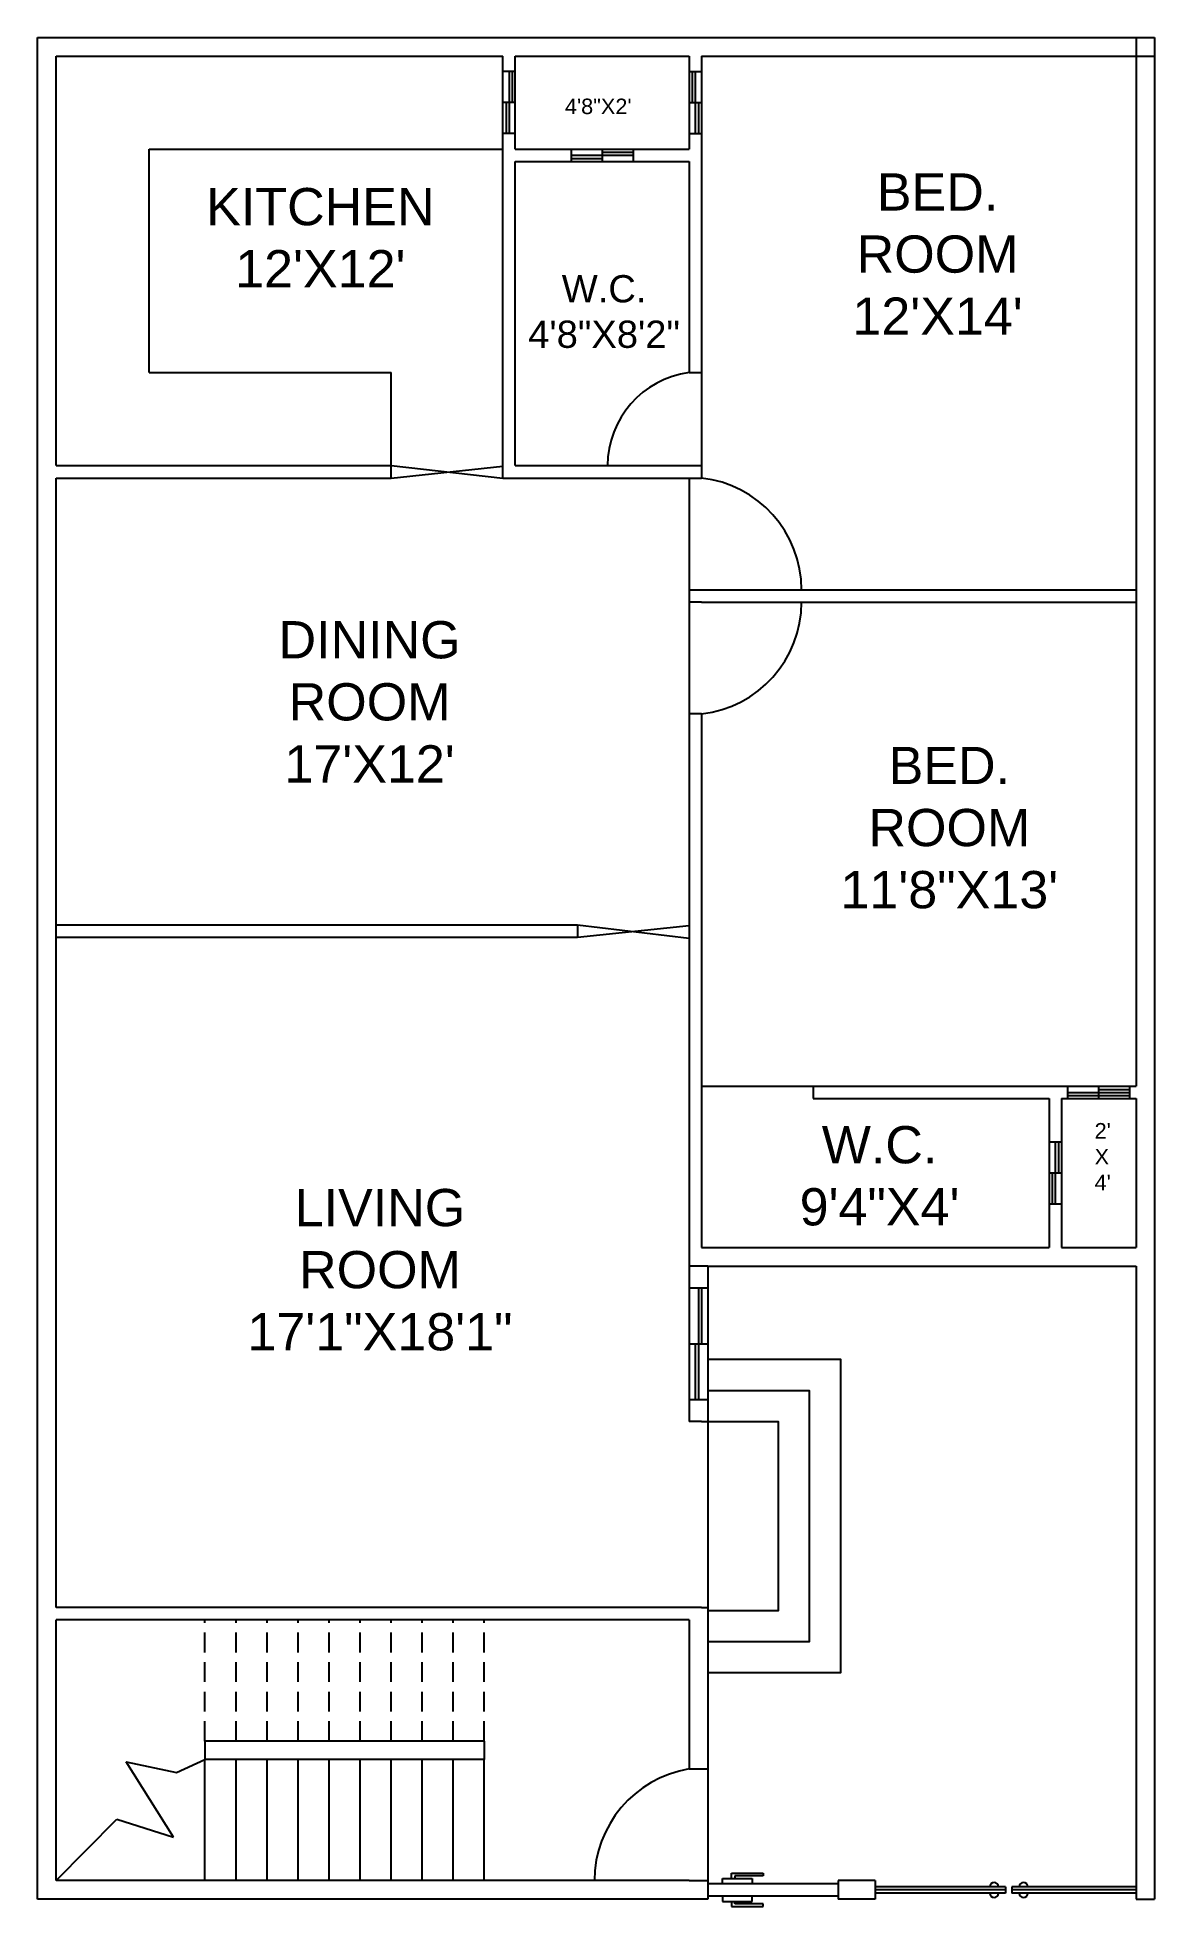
# Model space of a CAD drawing. Header units: feet. Extents: x 49 to 409, y 628 to 1231.
import ezdxf

# ---------------------------------------------------------------- set-up
doc = ezdxf.new("R2010")
doc.units = ezdxf.units.FT
doc.linetypes.add('HIDDEN', pattern=[9.525, 6.35, -3.175])
doc.styles.get("Standard").update_dxf_attribs({"font": 'arial.ttf'})

msp = doc.modelspace()

# ---------------------------------------------------------------- linework, layer by layer
for p, q in [((49.09, 1230.6), (409.09, 1230.6)), ((49.09, 630.6), (49.09, 1230.6)), ((403.09, 1230.6), (403.09, 892.6)), ((409.09, 1230.6), (409.09, 630.6)), ((55.09, 1224.6), (199.09, 1224.6)), ((55.09, 1092.6), (55.09, 1224.6)), ((199.09, 1088.6), (199.09, 1224.6)), ((203.09, 1224.6), (259.09, 1224.6)), ((203.09, 1194.6), (203.09, 1224.6)), ((259.09, 1224.6), (259.09, 1194.6)), ((263.09, 1224.6), (263.09, 1088.6)), ((263.09, 1224.6), (409.09, 1224.6)), ((203.09, 1199.6), (199.09, 1199.6)), ((85.09, 1122.6), (85.09, 1194.6)), ((85.09, 1194.6), (199.09, 1194.6)), ((203.09, 1194.6), (259.09, 1194.6)), ((203.09, 1092.6), (203.09, 1190.6)), ((203.09, 1190.6), (259.09, 1190.6)), ((259.09, 1190.6), (259.09, 1122.6)), ((85.09, 1122.6), (163.09, 1122.6)), ((163.09, 1092.6), (163.09, 1122.6)), ((259.09, 1122.6), (263.09, 1122.6)), ((55.09, 1092.6), (163.09, 1092.6)), ((163.09, 1088.6), (163.09, 1092.6)), ((163.09, 1092.6), (199.09, 1088.6)), ((163.09, 1088.6), (199.09, 1092.41)), ((203.09, 1092.6), (259.09, 1092.6)), ((259.09, 1092.6), (263.09, 1092.6)), ((55.09, 1088.6), (163.09, 1088.6)), ((55.09, 724.6), (55.09, 1088.6)), ((199.09, 1088.6), (204.41, 1088.6)), ((203.09, 1088.6), (259.09, 1088.6)), ((259.09, 1088.6), (259.09, 784.6)), ((259.09, 1088.6), (263.09, 1088.6)), ((259.09, 1052.6), (263.09, 1052.6)), ((263.09, 1048.6), (259.09, 1048.6)), ((263.09, 1052.6), (403.09, 1052.6)), ((263.09, 1048.6), (403.09, 1048.6)), ((263.09, 1012.6), (259.09, 1012.6)), ((263.09, 1012.6), (263.09, 892.6)), ((55.09, 944.6), (199.09, 944.6)), ((55.09, 940.6), (199.09, 940.6)), ((199.09, 944.6), (223.09, 944.6)), ((199.09, 940.6), (223.09, 940.6)), ((223.09, 944.6), (223.09, 940.6)), ((223.09, 944.6), (259.09, 940.29)), ((223.09, 940.6), (259.09, 944.42)), ((263.09, 892.6), (403.09, 892.6)), ((263.09, 892.6), (263.09, 888.6)), ((299.09, 892.6), (299.09, 888.6)), ((263.09, 888.6), (263.09, 840.6)), ((299.09, 888.6), (375.09, 888.6)), ((375.09, 888.6), (375.09, 840.6)), ((379.09, 888.6), (379.09, 840.6)), ((379.09, 888.6), (403.09, 888.6)), ((403.09, 888.6), (403.09, 840.6)), ((263.09, 840.6), (375.09, 840.6)), ((379.09, 840.6), (403.09, 840.6)), ((265.09, 834.6), (403.09, 834.6)), ((265.09, 834.6), (265.09, 636.6)), ((403.09, 834.6), (403.09, 636.6)), ((263.09, 784.6), (259.09, 784.6)), ((263.09, 724.6), (55.09, 724.6)), ((263.09, 724.6), (265.09, 724.6)), ((55.09, 636.6), (55.09, 720.6)), ((259.09, 720.6), (55.09, 720.6)), ((259.09, 720.6), (259.09, 672.6)), ((193.09, 681.6), (103.09, 681.6)), ((103.09, 681.6), (103.09, 675.6)), ((193.09, 681.6), (193.09, 675.6)), ((103.09, 636.6), (103.09, 675.6)), ((193.09, 675.6), (103.09, 675.6)), ((113.09, 636.6), (113.09, 675.6)), ((123.09, 636.6), (123.09, 675.6)), ((133.09, 636.6), (133.09, 675.6)), ((143.09, 636.6), (143.09, 675.6)), ((153.09, 636.6), (153.09, 675.6)), ((163.09, 636.6), (163.09, 675.6)), ((173.09, 636.6), (173.09, 675.6)), ((183.09, 636.6), (183.09, 675.6)), ((193.09, 636.6), (193.09, 675.6)), ((259.09, 672.6), (265.09, 672.6)), ((259.09, 636.6), (55.09, 636.6)), ((259.09, 636.6), (265.09, 636.6)), ((319.09, 636.6), (307.09, 636.6)), ((307.09, 636.6), (307.09, 630.6)), ((319.09, 636.6), (319.09, 630.6)), ((403.09, 636.6), (403.09, 630.6)), ((265.09, 630.6), (49.09, 630.6)), ((319.09, 630.6), (307.09, 630.6))]:
    msp.add_line(p, q)
at = {"color": 5}
for p, q in [((203.09, 1219.6), (199.09, 1219.6)), ((201.09, 1219.6), (201.09, 1199.6)), ((202.09, 1219.6), (202.09, 1209.6)), ((259.09, 1219.6), (263.09, 1219.6)), ((260.09, 1219.6), (260.09, 1209.6)), ((261.09, 1219.6), (261.09, 1199.6)), ((203.09, 1209.6), (199.09, 1209.6)), ((200.09, 1209.6), (200.09, 1199.6)), ((259.09, 1209.6), (263.09, 1209.6)), ((262.09, 1209.6), (262.09, 1199.6)), ((259.09, 1199.6), (263.09, 1199.6)), ((221.09, 1194.6), (221.09, 1190.6)), ((231.09, 1194.6), (231.09, 1190.6)), ((231.09, 1193.6), (241.09, 1193.6)), ((241.09, 1194.6), (241.09, 1190.6)), ((221.09, 1192.6), (241.09, 1192.6)), ((221.09, 1191.6), (231.09, 1191.6)), ((381.09, 888.6), (381.09, 892.6)), ((391.09, 888.6), (391.09, 892.6)), ((391.09, 891.6), (401.09, 891.6)), ((391.09, 891.6), (401.09, 891.6)), ((401.09, 888.6), (401.09, 892.6)), ((381.09, 890.6), (401.09, 890.6)), ((381.09, 889.6), (401.09, 889.6)), ((379.09, 874.6), (375.09, 874.6)), ((377.09, 874.6), (377.09, 854.6)), ((378.09, 874.6), (378.09, 864.6)), ((379.09, 864.6), (375.09, 864.6)), ((376.09, 864.6), (376.09, 854.6)), ((379.09, 854.6), (375.09, 854.6)), ((259.09, 827.6), (265.09, 827.6)), ((262.09, 827.6), (262.09, 791.6)), ((263.09, 827.6), (263.09, 809.6)), ((259.09, 809.6), (265.09, 809.6)), ((261.09, 809.6), (261.09, 791.6)), ((259.09, 791.6), (265.09, 791.6))]:
    msp.add_line(p, q, dxfattribs=at)
at = {"color": 7}
for p, q in [((265.09, 834.6), (259.09, 834.6)), ((259.09, 834.6), (259.09, 784.6)), ((92.96, 650.64), (77.68, 674.84)), ((77.68, 674.84), (93.95, 671.47)), ((93.95, 671.47), (103.09, 675.6)), ((55.09, 636.6), (74.7, 656.4)), ((74.7, 656.4), (92.96, 650.64)), ((272.74, 637.3), (272.74, 638.97)), ((272.74, 638.97), (282.9, 638.97)), ((282.9, 638.97), (282.9, 638.12)), ((265.09, 636.6), (265.09, 630.6)), ((307.09, 635.6), (265.09, 635.6)), ((269.85, 635.6), (269.85, 637.3)), ((269.85, 637.3), (279.43, 637.3)), ((282.9, 638.12), (273.78, 638.12)), ((273.78, 638.12), (273.78, 637.3)), ((279.43, 637.3), (279.43, 635.6)), ((361.09, 634.6), (319.09, 634.6)), ((361.09, 633.6), (319.09, 633.6)), ((361.09, 632.6), (319.09, 632.6)), ((361.09, 634.6), (361.09, 632.6)), ((403.09, 634.6), (363.09, 634.6)), ((363.09, 634.6), (363.09, 632.6)), ((403.09, 633.6), (363.09, 633.6)), ((403.09, 632.6), (363.09, 632.6)), ((307.09, 631.6), (265.09, 631.6)), ((269.85, 631.6), (269.85, 629.9)), ((269.85, 629.9), (279.43, 629.9)), ((272.74, 629.9), (272.74, 628.23)), ((272.74, 628.23), (282.9, 628.23)), ((273.78, 629.08), (273.78, 629.9)), ((282.9, 629.08), (273.78, 629.08)), ((279.43, 629.9), (279.43, 631.6)), ((282.9, 628.23), (282.9, 629.08)), ((403.09, 630.6), (409.09, 630.6))]:
    msp.add_line(p, q, dxfattribs=at)
at = {"linetype": 'HIDDEN'}
for p, q in [((103.09, 681.6), (103.09, 720.6)), ((113.09, 681.6), (113.09, 720.6)), ((123.09, 681.6), (123.09, 720.6)), ((133.09, 681.6), (133.09, 720.6)), ((143.09, 681.6), (143.09, 720.6)), ((153.09, 681.6), (153.09, 720.6)), ((163.09, 681.6), (163.09, 720.6)), ((173.09, 681.6), (173.09, 720.6)), ((183.09, 681.6), (183.09, 720.6)), ((193.09, 681.6), (193.09, 720.6))]:
    msp.add_line(p, q, dxfattribs=at)
for points in [[(265.09, 804.6), (307.82, 804.6), (307.82, 703.6), (265.09, 703.6)], [(265.09, 794.6), (297.82, 794.6), (297.82, 713.6), (265.09, 713.6)], [(263.09, 784.6), (287.82, 784.6), (287.82, 723.6), (265.09, 723.6)]]:
    msp.add_lwpolyline(points)
for centre, radius, start, end in [((263.09, 1092.6), 30.27, 97.59464, 180), ((259.09, 1052.6), 36.22, 0, 83.65981), ((259.09, 1048.6), 36.22, 276.34019, 0), ((265.09, 636.6), 36.5, 99.46232, 180)]:
    msp.add_arc(centre, radius, start, end)
at = {"color": 7}
for centre, start, end in [((357.34, 634.6), 0, 180), ((357.34, 632.6), 180, 0), ((366.88, 634.6), 0, 180), ((366.88, 632.6), 180, 0)]:
    msp.add_arc(centre, 1.4, start, end, dxfattribs=at)

# ---------------------------------------------------------------- texts
at = {"color": 7, "char_height": 5, "attachment_point": 1}
for s, width, insert in [('4\'8"X2\'', 36.8765, (219.08, 1210.87)), ("2'\\PX\\P4'", 13.6555, (389.75, 880.74))]:
    msp.add_mtext_dynamic_manual_height_columns(s, width=width, gutter_width=12.5, heights=[0], dxfattribs=dict(at, insert=insert))
at = {"color": 2, "attachment_point": 1}
for s, width, gutter_width, insert, char_height in [("\\pxqc;BED. ROOM\\P12'X14'", 78.3359, 12.5, (299.98, 1186.78), 12), ("\\pxqc;KITCHEN\\P12'X12'", 78.3359, 12.5, (101.09, 1182.06), 12), ('\\pxqc;W.C.\\P4\'8"X8\'2"', 57.3894, 9.16, (203, 1153.99), 8.791), ("\\pxqc;DINING\\PROOM\\P17'X12'", 78.3359, 12.5, (116.96, 1042.49), 12), ('\\pxqc;BED. ROOM\\P11\'8"X13\'', 78.3359, 12.5, (303.77, 1001.97), 12), ('\\pxqc;W.C.\\P9\'4"X4\'', 78.3359, 12.5, (281.29, 879.76), 12), ('\\pxqc;LIVING ROOM\\P17\'1"X18\'1"', 78.3359, 12.5, (120.31, 859.5), 12)]:
    msp.add_mtext_dynamic_manual_height_columns(s, width=width, gutter_width=gutter_width, heights=[0], dxfattribs=dict(at, insert=insert, char_height=char_height))

doc.saveas('drawing.dxf')
